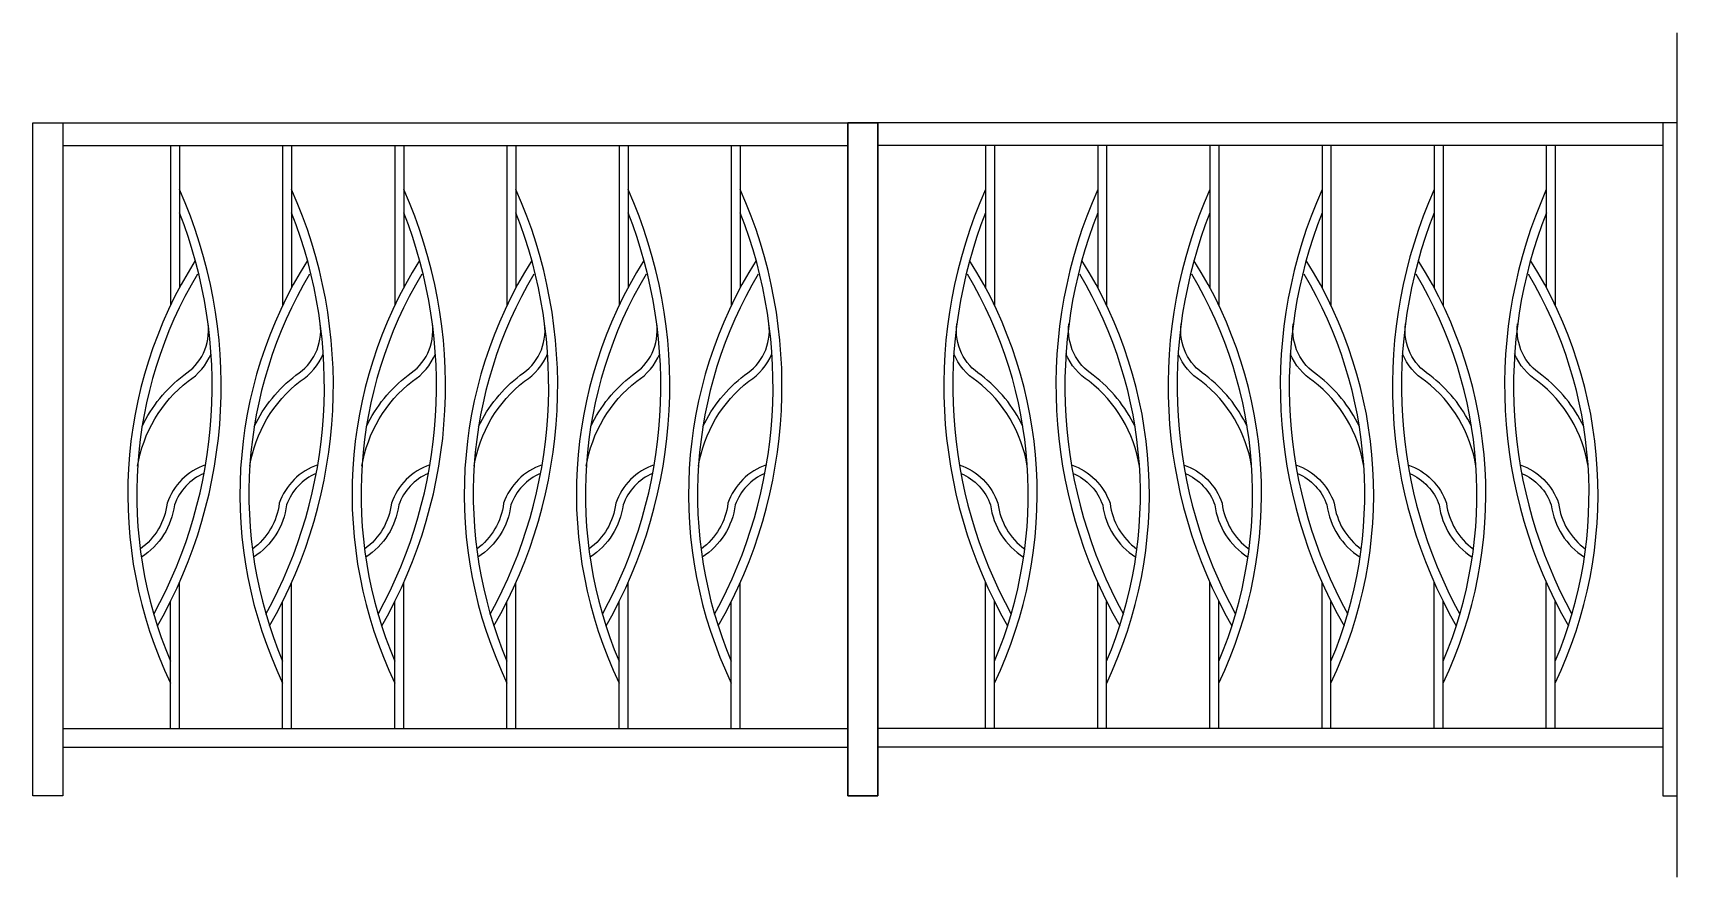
# Model space of a CAD drawing. Header units: metres. Extents: x 146 to 2345, y 379 to 1508.
import ezdxf

# ---------------------------------------------------------------- set-up
doc = ezdxf.new("R2010")
doc.units = ezdxf.units.M
for name, color, linetype in [('3', 3, 'Continuous'), ('4', 4, 'Continuous'), ('7', 7, 'Continuous')]:
    doc.layers.add(name, color=color, linetype=linetype)

msp = doc.modelspace()

# ---------------------------------------------------------------- linework, layer by layer
at = {"layer": '3'}
msp.add_line((2344.99, 378.8), (2344.99, 1508.27), dxfattribs=at)
for points in [[(292.1, 981.45, -0.12), (347.94, 1050.41, 0.29), (380.48, 1118.8, 0.29)], [(442.1, 981.45, -0.12), (497.94, 1050.41, 0.29), (530.48, 1118.8, 0.29)], [(592.1, 981.45, -0.12), (647.94, 1050.41, 0.29), (680.48, 1118.8, 0.29)], [(742.1, 981.45, -0.12), (797.94, 1050.41, 0.29), (830.48, 1118.8, 0.29)], [(892.1, 981.45, -0.12), (947.94, 1050.41, 0.29), (980.48, 1118.8, 0.29)], [(1042.1, 981.45, -0.12), (1097.94, 1050.41, 0.29), (1130.48, 1118.8, 0.29)], [(1470.06, 981.45, 0.12), (1414.23, 1050.41, -0.29), (1381.68, 1118.8, -0.29)], [(1620.06, 981.45, 0.12), (1564.23, 1050.41, -0.29), (1531.68, 1118.8, -0.29)], [(1770.06, 981.45, 0.12), (1714.23, 1050.41, -0.29), (1681.68, 1118.8, -0.29)], [(1920.06, 981.45, 0.12), (1864.23, 1050.41, -0.29), (1831.68, 1118.8, -0.29)], [(2070.06, 981.45, 0.12), (2014.23, 1050.41, -0.29), (1981.68, 1118.8, -0.29)], [(2220.06, 981.45, 0.12), (2164.23, 1050.41, -0.29), (2131.68, 1118.8, -0.29)], [(286.16, 928.45, -0.19), (353.69, 1042.22, 0.15), (384.47, 1078.86, 0.15)], [(436.16, 928.45, -0.19), (503.69, 1042.22, 0.15), (534.47, 1078.86, 0.15)], [(586.16, 928.45, -0.19), (653.69, 1042.22, 0.15), (684.47, 1078.86, 0.15)], [(736.16, 928.45, -0.19), (803.69, 1042.22, 0.15), (834.47, 1078.86, 0.15)], [(886.16, 928.45, -0.19), (953.69, 1042.22, 0.15), (984.47, 1078.86, 0.15)], [(1036.16, 928.45, -0.19), (1103.69, 1042.22, 0.15), (1134.47, 1078.86, 0.15)], [(1476, 928.45, 0.19), (1408.48, 1042.22, -0.15), (1377.7, 1078.86, -0.15)], [(1626, 928.45, 0.19), (1558.48, 1042.22, -0.15), (1527.7, 1078.86, -0.15)], [(1776, 928.45, 0.19), (1708.48, 1042.22, -0.15), (1677.7, 1078.86, -0.15)], [(1926, 928.45, 0.19), (1858.48, 1042.22, -0.15), (1827.7, 1078.86, -0.15)], [(2076, 928.45, 0.19), (2008.48, 1042.22, -0.15), (1977.7, 1078.86, -0.15)], [(2226, 928.45, 0.19), (2158.48, 1042.22, -0.15), (2127.7, 1078.86, -0.15)], [(377.11, 930.45, 0.23), (325.61, 878.94, -0.21), (289.63, 817.77)], [(527.11, 930.45, 0.23), (475.61, 878.94, -0.21), (439.63, 817.77)], [(677.11, 930.45, 0.23), (625.61, 878.94, -0.21), (589.63, 817.77)], [(827.11, 930.45, 0.23), (775.61, 878.94, -0.21), (739.63, 817.77)], [(977.11, 930.45, 0.23), (925.61, 878.94, -0.21), (889.63, 817.77)], [(1127.11, 930.45, 0.23), (1075.61, 878.94, -0.21), (1039.63, 817.77)], [(1385.06, 930.45, -0.23), (1436.56, 878.94, 0.21), (1472.54, 817.77)], [(1535.06, 930.45, -0.23), (1586.56, 878.94, 0.21), (1622.54, 817.77)], [(1685.06, 930.45, -0.23), (1736.56, 878.94, 0.21), (1772.54, 817.77)], [(1835.06, 930.45, -0.23), (1886.56, 878.94, 0.21), (1922.54, 817.77)], [(1985.06, 930.45, -0.23), (2036.56, 878.94, 0.21), (2072.54, 817.77)], [(2135.06, 930.45, -0.23), (2186.56, 878.94, 0.21), (2222.54, 817.77)], [(375.06, 918.94, 0.21), (335.4, 876.65, -0.22), (291.15, 806.72)], [(525.06, 918.94, 0.21), (485.4, 876.65, -0.22), (441.15, 806.72)], [(675.06, 918.94, 0.21), (635.4, 876.65, -0.22), (591.15, 806.72)], [(825.06, 918.94, 0.21), (785.4, 876.65, -0.22), (741.15, 806.72)], [(975.06, 918.94, 0.21), (935.4, 876.65, -0.22), (891.15, 806.72)], [(1125.06, 918.94, 0.21), (1085.4, 876.65, -0.22), (1041.15, 806.72)], [(1387.1, 918.94, -0.21), (1426.76, 876.65, 0.22), (1471.01, 806.72)], [(1537.1, 918.94, -0.21), (1576.76, 876.65, 0.22), (1621.01, 806.72)], [(1687.1, 918.94, -0.21), (1726.76, 876.65, 0.22), (1771.01, 806.72)], [(1837.1, 918.94, -0.21), (1876.76, 876.65, 0.22), (1921.01, 806.72)], [(1987.1, 918.94, -0.21), (2026.76, 876.65, 0.22), (2071.01, 806.72)], [(2137.1, 918.94, -0.21), (2176.76, 876.65, 0.22), (2221.01, 806.72)]]:
    msp.add_lwpolyline(points, format="xyb", dxfattribs=at)
at = {"layer": '4'}
for p, q in [((330.08, 1357.7), (330.08, 1143.59)), ((342.08, 1357.7), (342.08, 1167.36)), ((480.08, 1357.7), (480.08, 1143.59)), ((492.08, 1357.7), (492.08, 1167.36)), ((630.08, 1357.7), (630.08, 1143.59)), ((642.08, 1357.7), (642.08, 1167.36)), ((780.08, 1357.7), (780.08, 1143.59)), ((792.08, 1357.7), (792.08, 1167.36)), ((930.08, 1357.7), (930.08, 1143.59)), ((942.08, 1357.7), (942.08, 1167.36)), ((1080.08, 1357.7), (1080.08, 1143.59)), ((1092.08, 1357.7), (1092.08, 1167.36)), ((1420.08, 1357.7), (1420.08, 1167.36)), ((1432.08, 1357.7), (1432.08, 1143.59)), ((1570.08, 1357.7), (1570.08, 1167.36)), ((1582.08, 1357.7), (1582.08, 1143.59)), ((1720.08, 1357.7), (1720.08, 1167.36)), ((1732.08, 1357.7), (1732.08, 1143.59)), ((1870.08, 1357.7), (1870.08, 1167.36)), ((1882.08, 1357.7), (1882.08, 1143.59)), ((2020.08, 1357.7), (2020.08, 1167.36)), ((2032.08, 1357.7), (2032.08, 1143.59)), ((2170.08, 1357.7), (2170.08, 1167.36)), ((2182.08, 1357.7), (2182.08, 1143.59)), ((342.08, 577.7), (342.08, 772.95)), ((492.08, 577.7), (492.08, 772.95)), ((642.08, 577.7), (642.08, 772.95)), ((792.08, 577.7), (792.08, 772.95)), ((942.08, 577.7), (942.08, 772.95)), ((1092.08, 577.7), (1092.08, 772.95)), ((1420.08, 577.7), (1420.08, 772.95)), ((1570.08, 577.7), (1570.08, 772.95)), ((1720.08, 577.7), (1720.08, 772.95)), ((1870.08, 577.7), (1870.08, 772.95)), ((2020.08, 577.7), (2020.08, 772.95)), ((2170.08, 577.7), (2170.08, 772.95)), ((330.08, 577.7), (330.08, 747.48)), ((480.08, 577.7), (480.08, 747.48)), ((630.08, 577.7), (630.08, 747.48)), ((780.08, 577.7), (780.08, 747.48)), ((930.08, 577.7), (930.08, 747.48)), ((1080.08, 577.7), (1080.08, 747.48)), ((1432.08, 577.7), (1432.08, 747.48)), ((1582.08, 577.7), (1582.08, 747.48)), ((1732.08, 577.7), (1732.08, 747.48)), ((1882.08, 577.7), (1882.08, 747.48)), ((2032.08, 577.7), (2032.08, 747.48)), ((2182.08, 577.7), (2182.08, 747.48)), ((186.08, 552.7), (1236.08, 552.7)), ((2326.08, 552.7), (1276.08, 552.7))]:
    msp.add_line(p, q, dxfattribs=at)
for points in [[(146.08, 1387.7), (186.08, 1387.7), (186.08, 487.7), (146.08, 487.7)], [(1276.08, 1387.7), (1236.08, 1387.7), (1236.08, 487.7), (1276.08, 487.7)], [(1236.08, 1387.7), (1276.08, 1387.7), (1276.08, 487.7), (1236.08, 487.7)]]:
    msp.add_lwpolyline(points, close=True, dxfattribs=at)
for points in [[(186.08, 1387.7), (1236.08, 1387.7)], [(2326.08, 1387.7), (1276.08, 1387.7)], [(2344.26, 1387.7), (2326.08, 1387.7), (2326.08, 487.7), (2344.26, 487.7)], [(186.08, 1357.7), (1236.08, 1357.7)], [(2326.08, 1357.7), (1276.08, 1357.7)], [(186.08, 577.7), (1236.08, 577.7)], [(2326.08, 577.7), (1276.08, 577.7)]]:
    msp.add_lwpolyline(points, dxfattribs=at)
at = {"layer": '7'}
for centre, radius, start, end in [((-248.97, 1035.87), 646.89, 330.24, 23.98), ((-98.97, 1035.87), 646.89, 330.24, 23.98), ((51.03, 1035.87), 646.89, 330.24, 23.98), ((201.03, 1035.87), 646.89, 330.24, 23.98), ((351.03, 1035.87), 646.89, 330.24, 23.98), ((501.03, 1035.87), 646.89, 330.24, 23.98), ((2011.14, 1035.87), 646.89, 156.02, 209.76), ((2161.14, 1035.87), 646.89, 156.02, 209.76), ((2311.14, 1035.87), 646.89, 156.02, 209.76), ((2461.14, 1035.87), 646.89, 156.02, 209.76), ((2611.14, 1035.87), 646.89, 156.02, 209.76), ((2761.14, 1035.87), 646.89, 156.02, 209.76), ((-248.97, 1035.87), 634.89, 331.27, 21.42), ((-98.97, 1035.87), 634.89, 331.27, 21.42), ((51.03, 1035.87), 634.89, 331.27, 21.42), ((201.03, 1035.87), 634.89, 331.27, 21.42), ((351.03, 1035.87), 634.89, 331.27, 21.42), ((501.03, 1035.87), 634.89, 331.27, 21.42), ((2011.14, 1035.87), 634.89, 158.58, 208.73), ((2161.14, 1035.87), 634.89, 158.58, 208.73), ((2311.14, 1035.87), 634.89, 158.58, 208.73), ((2461.14, 1035.87), 634.89, 158.58, 208.73), ((2611.14, 1035.87), 634.89, 158.58, 208.73), ((2761.14, 1035.87), 634.89, 158.58, 208.73), ((859.81, 891), 586.87, 147.78, 205.49), ((1009.81, 891), 586.87, 147.78, 205.49), ((1159.81, 891), 586.87, 147.78, 205.49), ((1309.81, 891), 586.87, 147.78, 205.49), ((1459.81, 891), 586.87, 147.78, 205.49), ((1609.81, 891), 586.87, 147.78, 205.49), ((902.36, 891), 586.87, 334.51, 32.22), ((1052.36, 891), 586.87, 334.51, 32.22), ((1202.36, 891), 586.87, 334.51, 32.22), ((1352.36, 891), 586.87, 334.51, 32.22), ((1502.36, 891), 586.87, 334.51, 32.22), ((1652.36, 891), 586.87, 334.51, 32.22), ((859.81, 891), 574.87, 149.18, 202.86), ((1009.81, 891), 574.87, 149.18, 202.86), ((1159.81, 891), 574.87, 149.18, 202.86), ((1309.81, 891), 574.87, 149.18, 202.86), ((1459.81, 891), 574.87, 149.18, 202.86), ((1609.81, 891), 574.87, 149.18, 202.86), ((902.36, 891), 574.87, 337.14, 30.82), ((1052.36, 891), 574.87, 337.14, 30.82), ((1202.36, 891), 574.87, 337.14, 30.82), ((1352.36, 891), 574.87, 337.14, 30.82), ((1502.36, 891), 574.87, 337.14, 30.82), ((1652.36, 891), 574.87, 337.14, 30.82)]:
    msp.add_arc(centre, radius, start, end, dxfattribs=at)

doc.saveas('drawing.dxf')
